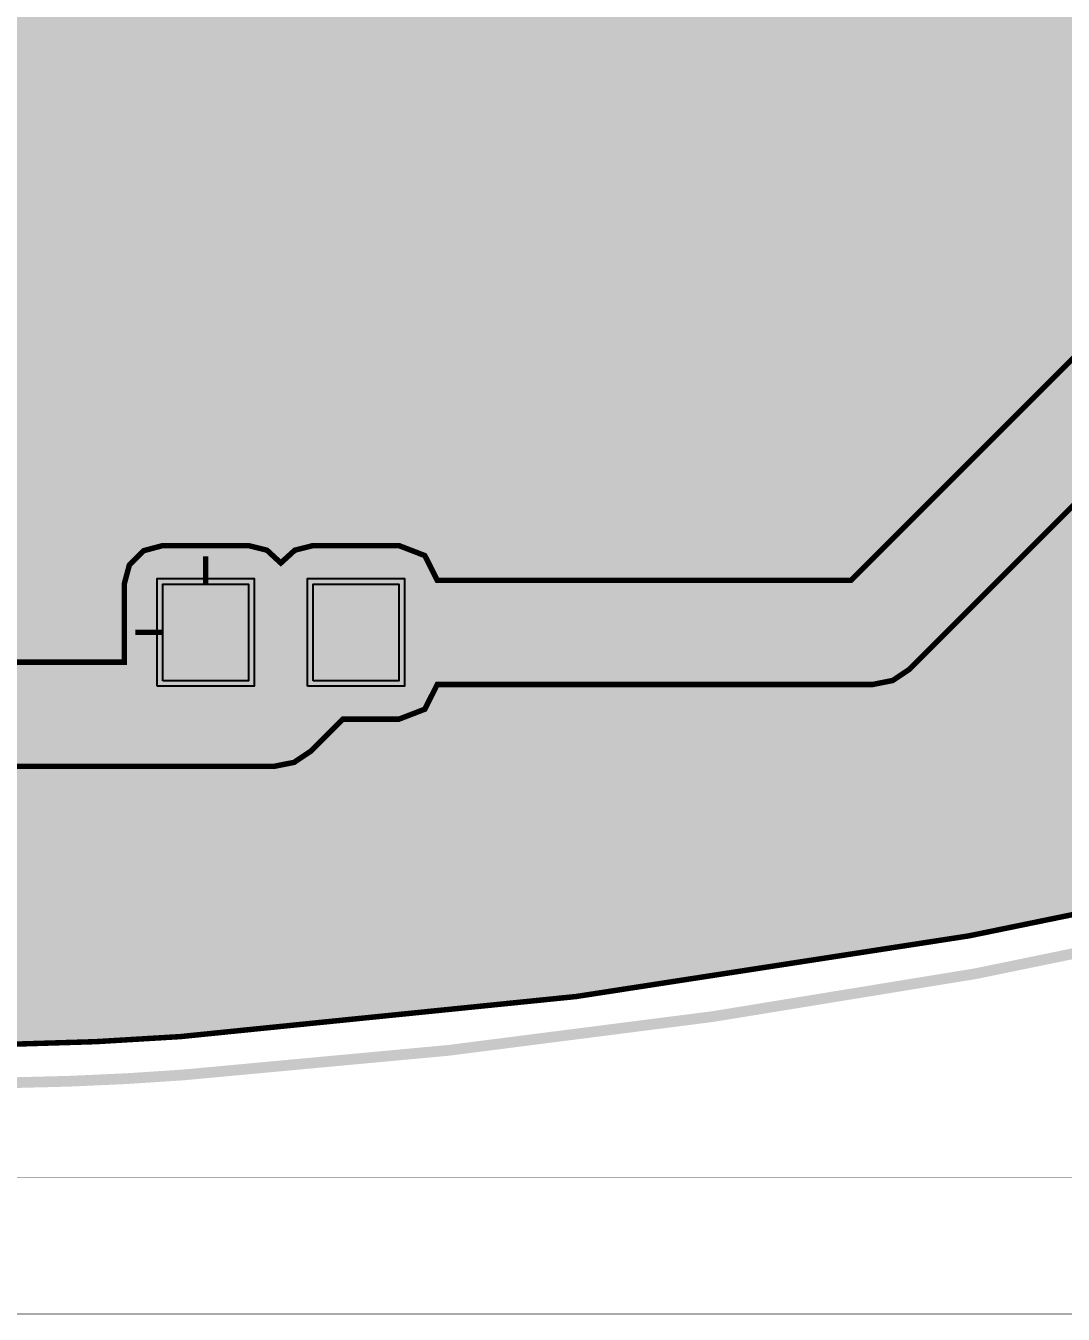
# Model space of a CAD drawing. Header units: millimetres. Extents: x 9 to 89.9, y 1.4 to 74.2.
# Drawn here: x 49.21 to 58.87, y 1.39 to 13.39 of the extents above; entities that cross this region are included whole.
import ezdxf

# ---------------------------------------------------------------- set-up
doc = ezdxf.new("R2010")
doc.units = ezdxf.units.MM
doc.header["$MEASUREMENT"] = 0
for name, color, linetype, true_color in [('Board-Outline-Layer', 7, 'Continuous', 0xff00ff), ('Bottom-Layer', 7, 'Continuous', 0x0000ff), ('Bottom-Silkscreen-Layer', 7, 'Continuous', 0x66cc33), ('Top-Layer', 7, 'Continuous', 0xff0000), ('Top-Paste-Mask-Layer', 7, 'Continuous', 0x808080), ('Top-Silkscreen-Layer', 7, 'Continuous', 0xffcc00), ('Top-Solder-Mask-Layer', 7, 'Continuous', 0x800080)]:
    doc.layers.add(name, color=color, linetype=linetype, true_color=true_color)

msp = doc.modelspace()

# ---------------------------------------------------------------- hatches: boundary and pattern name
at = {"layer": 'Bottom-Layer'}
msp.add_hatch(color=256, dxfattribs=at).paths.add_polyline_path([(22.436, 37.928), (23.202, 38.616), (23.985, 39.285), (24.559, 39.771), (25.126, 40.265), (25.503, 40.613), (25.864, 40.977), (26.131, 41.279), (26.378, 41.597), (26.588, 41.914), (26.77, 42.247), (26.865, 42.446), (26.956, 42.647), (27.015, 42.802), (27.059, 42.961), (27.088, 43.125), (27.103, 43.29), (27.11, 43.52), (27.112, 43.75), (27.109, 43.958), (27.102, 44.167), (27.09, 44.326), (27.067, 44.483), (27.035, 44.628), (26.992, 44.77), (26.935, 44.919), (26.871, 45.065), (26.762, 45.282), (26.642, 45.493), (26.521, 45.675), (26.383, 45.845), (26.235, 45.996), (26.073, 46.132), (25.893, 46.258), (25.704, 46.37), (25.466, 46.488), (25.22, 46.587), (24.949, 46.675), (24.674, 46.747), (24.32, 46.823), (23.963, 46.884), (23.442, 46.961), (22.921, 47.031), (21.868, 47.19), (20.823, 47.398), (19.969, 47.623), (19.134, 47.912), (18.405, 48.234), (17.707, 48.617), (17.04, 49.061), (16.412, 49.561), (15.778, 50.194), (15.236, 50.908), (14.733, 51.771), (14.323, 52.683), (14.049, 53.525), (13.869, 54.393), (13.881, 54.888), (14.061, 55.348), (14.159, 55.477), (14.28, 55.584), (14.397, 55.648), (14.526, 55.681), (14.766, 55.696), (15.006, 55.675), (15.46, 55.591), (15.91, 55.49), (16.102, 55.445), (16.295, 55.403), (16.512, 55.358), (16.731, 55.315), (16.943, 55.277), (17.155, 55.24), (17.328, 55.213), (17.502, 55.19), (18.418, 55.141), (19.332, 55.215), (20.297, 55.411), (21.235, 55.707), (22.144, 56.102), (23.006, 56.589), (23.76, 57.138), (24.436, 57.78), (24.66, 58.031), (24.874, 58.289), (25.091, 58.57), (25.299, 58.858), (25.553, 59.228), (25.799, 59.604), (26.148, 60.153), (26.493, 60.706), (27.016, 61.527), (27.559, 62.336), (28.018, 62.973), (28.505, 63.588), (28.959, 64.109), (29.438, 64.606), (29.936, 65.07), (30.458, 65.507), (31.371, 66.185), (32.326, 66.803), (33.277, 67.33), (34.264, 67.787), (35.282, 68.171), (36.325, 68.48), (37.435, 68.728), (38.559, 68.904), (38.836, 68.93), (39.113, 68.941), (39.57, 68.943), (40.026, 68.938), (40.503, 68.924), (40.98, 68.902), (41.359, 68.876), (41.737, 68.838), (42.384, 68.751), (43.028, 68.64), (43.662, 68.509), (44.291, 68.354), (44.92, 68.175), (45.542, 67.974), (46.175, 67.745), (46.8, 67.495), (47.84, 67.016), (48.845, 66.467), (49.71, 65.9), (50.519, 65.256), (51.216, 64.585), (51.844, 63.849), (52.385, 63.069), (52.843, 62.237), (53.385, 60.898), (53.743, 59.5), (53.96, 57.904), (54.016, 56.294), (53.911, 54.678), (53.648, 53.081), (53.244, 51.666), (52.663, 50.315), (52.377, 49.793), (52.058, 49.289), (51.682, 48.763), (51.279, 48.256), (50.792, 47.697), (50.28, 47.16), (49.645, 46.537), (48.995, 45.932), (48.234, 45.228), (47.487, 44.51), (47.032, 44.03), (46.615, 43.516), (46.346, 43.107), (46.132, 42.666), (46.001, 42.231), (45.957, 41.778), (46.038, 41.196), (46.274, 40.657), (46.648, 40.171), (47.114, 39.772), (47.758, 39.395), (48.449, 39.116), (49.343, 38.863), (50.252, 38.67), (50.782, 38.594), (51.316, 38.554), (52.156, 38.526), (52.996, 38.513), (53.858, 38.514), (54.719, 38.531), (55.359, 38.563), (55.997, 38.624), (57.925, 38.895), (59.84, 39.25), (61.623, 39.671), (63.382, 40.186), (64.968, 40.747), (66.519, 41.398), (67.867, 42.076), (69.154, 42.863), (69.926, 43.409), (70.667, 43.998), (71.371, 44.623), (72.04, 45.287), (72.734, 46.052), (73.389, 46.851), (74.127, 47.827), (74.837, 48.823), (75.142, 49.256), (75.457, 49.682), (75.718, 50.013), (75.991, 50.333), (76.212, 50.571), (76.445, 50.797), (76.592, 50.916), (76.753, 51.013), (76.985, 51.099), (77.23, 51.13), (77.466, 51.103), (77.69, 51.019), (77.978, 50.836), (78.229, 50.605), (78.564, 50.21), (78.869, 49.792), (79.351, 49.02), (79.775, 48.215), (80.248, 47.183), (80.681, 46.134), (81.126, 44.926), (81.529, 43.703), (81.922, 42.37), (82.276, 41.027), (82.779, 38.676), (83.128, 36.298), (83.32, 33.902), (83.345, 31.586), (83.202, 29.274), (82.891, 26.979), (82.43, 24.812), (81.806, 22.687), (81.022, 20.616), (80.113, 18.704), (79.042, 16.879), (77.817, 15.153), (77.503, 14.765), (77.175, 14.39), (76.728, 13.907), (76.272, 13.433), (75.804, 12.962), (75.326, 12.5), (74.94, 12.145), (74.541, 11.804), (73.132, 10.724), (71.648, 9.75), (70.097, 8.888), (68.279, 8.021), (66.42, 7.248), (64.523, 6.572), (62.372, 5.92), (60.194, 5.368), (57.993, 4.917), (54.333, 4.352), (50.648, 3.979), (49.863, 3.932), (49.077, 3.908), (47.835, 3.893), (46.593, 3.888), (45.353, 3.893), (44.113, 3.909), (43.348, 3.933), (42.583, 3.981), (39.261, 4.341), (35.967, 4.899), (33.998, 5.349), (32.057, 5.903), (30.147, 6.56), (28.46, 7.249), (26.816, 8.037), (25.222, 8.921), (23.836, 9.819), (22.525, 10.823), (21.296, 11.927), (20.25, 13.032), (19.298, 14.221), (18.464, 15.467), (17.741, 16.781), (17.134, 18.153), (16.648, 19.572), (16.278, 21.05), (16.033, 22.554), (15.99, 22.985), (15.968, 23.418), (15.956, 24.008), (15.957, 24.598), (15.968, 25.185), (15.992, 25.772), (16.023, 26.192), (16.074, 26.611), (16.245, 27.568), (16.473, 28.514), (16.762, 29.459), (17.105, 30.385), (17.512, 31.317), (17.971, 32.224), (18.499, 33.141), (19.073, 34.032), (19.572, 34.736), (20.096, 35.422), (20.625, 36.063), (21.18, 36.681), (21.797, 37.316)])
at = {"layer": 'Bottom-Silkscreen-Layer'}
for points in [[(48.606, 13.158), (48.606, 13.129), (48.641, 13.129), (48.676, 13.129), (48.676, 13.099), (48.676, 13.069), (48.712, 13.069), (48.747, 13.069), (48.747, 13.039), (48.747, 13.009), (48.782, 13.009), (48.818, 13.009), (48.818, 12.949), (48.818, 12.889), (48.853, 12.889), (48.888, 12.889), (48.888, 12.799), (48.888, 12.709), (48.923, 12.709), (48.959, 12.709), (48.959, 12.649), (48.959, 12.59), (48.994, 12.59), (49.029, 12.59), (49.029, 12.53), (49.029, 12.47), (49.065, 12.47), (49.1, 12.47), (49.1, 12.35), (49.1, 12.23), (49.135, 12.23), (49.171, 12.23), (49.171, 12.081), (49.171, 11.931), (49.206, 11.931), (49.241, 11.931), (49.241, 11.781), (49.241, 11.631), (49.277, 11.631), (49.312, 11.631), (49.312, 11.392), (49.312, 11.152), (49.347, 11.152), (49.383, 11.152), (49.383, 10.703), (49.383, 10.254), (49.347, 10.254), (49.312, 10.254), (49.312, 10.134), (49.312, 10.015), (49.277, 10.015), (49.241, 10.015), (49.241, 9.925), (49.241, 9.835), (49.206, 9.835), (49.171, 9.835), (49.171, 9.745), (49.171, 9.655), (49.135, 9.655), (49.1, 9.655), (49.1, 9.565), (49.1, 9.476), (49.065, 9.476), (49.029, 9.476), (49.029, 9.356), (49.029, 9.236), (48.994, 9.236), (48.959, 9.236), (48.959, 9.176), (48.959, 9.116), (48.923, 9.116), (48.888, 9.116), (48.888, 9.086), (48.888, 9.056), (48.853, 9.056), (48.818, 9.056), (48.818, 9.026), (48.818, 8.997), (48.464, 8.997), (48.111, 8.997), (48.111, 9.026), (48.111, 9.056), (48.005, 9.056), (47.899, 9.056), (47.899, 9.086), (47.899, 9.116), (47.864, 9.116), (47.829, 9.116), (47.829, 9.146), (47.829, 9.176), (47.793, 9.176), (47.758, 9.176), (47.758, 9.206), (47.758, 9.236), (47.723, 9.236), (47.687, 9.236), (47.687, 9.266), (47.687, 9.296), (47.652, 9.296), (47.617, 9.296), (47.617, 9.326), (47.617, 9.356), (47.581, 9.356), (47.546, 9.356), (47.546, 9.416), (47.546, 9.476), (47.511, 9.476), (47.475, 9.476), (47.475, 9.565), (47.475, 9.655), (47.44, 9.655), (47.405, 9.655), (47.405, 10.344), (47.405, 11.033), (47.44, 11.033), (47.475, 11.033), (47.475, 11.212), (47.475, 11.392), (47.511, 11.392), (47.546, 11.392), (47.546, 11.452), (47.546, 11.512), (47.581, 11.512), (47.617, 11.512), (47.617, 11.572), (47.617, 11.631), (47.652, 11.631), (47.687, 11.631), (47.687, 11.721), (47.687, 11.811), (47.723, 11.811), (47.758, 11.811), (47.758, 11.871), (47.758, 11.931), (47.793, 11.931), (47.829, 11.931), (47.829, 11.991), (47.829, 12.051), (47.864, 12.051), (47.899, 12.051), (47.899, 12.11), (47.899, 12.17), (47.935, 12.17), (47.97, 12.17), (47.97, 12.2), (47.97, 12.23), (48.005, 12.23), (48.041, 12.23), (48.041, 12.29), (48.041, 12.35), (48.076, 12.35), (48.111, 12.35), (48.111, 12.41), (48.111, 12.47), (48.146, 12.47), (48.182, 12.47), (48.182, 12.5), (48.182, 12.53), (48.217, 12.53), (48.252, 12.53), (48.252, 12.56), (48.252, 12.59), (48.288, 12.59), (48.323, 12.59), (48.323, 12.679), (48.323, 12.769), (48.288, 12.769), (48.252, 12.769), (48.252, 12.799), (48.252, 12.829), (48.217, 12.829), (48.182, 12.829), (48.182, 12.979), (48.182, 13.129), (48.217, 13.129), (48.252, 13.129), (48.252, 13.158), (48.252, 13.188), (48.429, 13.188), (48.606, 13.188)], [(52.42, 12.619), (52.42, 12.59), (52.455, 12.59), (52.491, 12.59), (52.491, 12.44), (52.491, 12.29), (52.455, 12.29), (52.42, 12.29), (52.42, 12.26), (52.42, 12.23), (52.137, 12.23), (51.855, 12.23), (51.855, 12.2), (51.855, 12.17), (51.784, 12.17), (51.714, 12.17), (51.714, 12.14), (51.714, 12.11), (51.643, 12.11), (51.572, 12.11), (51.572, 12.081), (51.572, 12.051), (51.431, 12.051), (51.29, 12.051), (51.29, 12.021), (51.29, 11.991), (51.255, 11.991), (51.219, 11.991), (51.219, 11.961), (51.219, 11.931), (51.184, 11.931), (51.149, 11.931), (51.149, 11.901), (51.149, 11.871), (51.113, 11.871), (51.078, 11.871), (51.078, 11.811), (51.078, 11.751), (51.043, 11.751), (51.007, 11.751), (51.007, 11.661), (51.007, 11.572), (50.972, 11.572), (50.937, 11.572), (50.937, 11.512), (50.937, 11.452), (50.901, 11.452), (50.866, 11.452), (50.866, 11.332), (50.866, 11.212), (50.831, 11.212), (50.795, 11.212), (50.795, 10.643), (50.795, 10.074), (50.831, 10.074), (50.866, 10.074), (50.866, 9.955), (50.866, 9.835), (50.901, 9.835), (50.937, 9.835), (50.937, 9.775), (50.937, 9.715), (50.972, 9.715), (51.007, 9.715), (51.007, 9.655), (51.007, 9.595), (51.043, 9.595), (51.078, 9.595), (51.078, 9.535), (51.078, 9.476), (51.113, 9.476), (51.149, 9.476), (51.149, 9.446), (51.149, 9.416), (51.184, 9.416), (51.219, 9.416), (51.219, 9.386), (51.219, 9.356), (51.255, 9.356), (51.29, 9.356), (51.29, 9.326), (51.29, 9.296), (51.325, 9.296), (51.36, 9.296), (51.36, 9.266), (51.36, 9.236), (51.396, 9.236), (51.431, 9.236), (51.431, 9.206), (51.431, 9.176), (51.466, 9.176), (51.502, 9.176), (51.502, 9.116), (51.502, 9.056), (51.537, 9.056), (51.572, 9.056), (51.572, 9.026), (51.572, 8.997), (51.643, 8.997), (51.714, 8.997), (51.714, 8.967), (51.714, 8.937), (51.784, 8.937), (51.855, 8.937), (51.855, 8.907), (51.855, 8.877), (51.89, 8.877), (51.926, 8.877), (51.926, 8.847), (51.926, 8.817), (51.961, 8.817), (51.996, 8.817), (51.996, 8.787), (51.996, 8.757), (52.032, 8.757), (52.067, 8.757), (52.067, 8.607), (52.067, 8.458), (52.032, 8.458), (51.996, 8.458), (51.996, 8.428), (51.996, 8.398), (51.82, 8.398), (51.643, 8.398), (51.643, 8.428), (51.643, 8.458), (51.608, 8.458), (51.572, 8.458), (51.572, 8.488), (51.572, 8.517), (51.502, 8.517), (51.431, 8.517), (51.431, 8.547), (51.431, 8.577), (51.36, 8.577), (51.29, 8.577), (51.29, 8.607), (51.29, 8.637), (51.255, 8.637), (51.219, 8.637), (51.219, 8.667), (51.219, 8.697), (51.184, 8.697), (51.149, 8.697), (51.149, 8.727), (51.149, 8.757), (51.113, 8.757), (51.078, 8.757), (51.078, 8.787), (51.078, 8.817), (51.043, 8.817), (51.007, 8.817), (51.007, 8.877), (51.007, 8.937), (50.972, 8.937), (50.937, 8.937), (50.937, 8.967), (50.937, 8.997), (50.901, 8.997), (50.866, 8.997), (50.866, 9.026), (50.866, 9.056), (50.831, 9.056), (50.795, 9.056), (50.795, 9.086), (50.795, 9.116), (50.76, 9.116), (50.725, 9.116), (50.725, 9.146), (50.725, 9.176), (50.689, 9.176), (50.654, 9.176), (50.654, 9.206), (50.654, 9.236), (50.619, 9.236), (50.583, 9.236), (50.583, 9.296), (50.583, 9.356), (50.548, 9.356), (50.513, 9.356), (50.513, 9.416), (50.513, 9.476), (50.478, 9.476), (50.442, 9.476), (50.442, 9.535), (50.442, 9.595), (50.407, 9.595), (50.372, 9.595), (50.372, 9.715), (50.372, 9.835), (50.336, 9.835), (50.301, 9.835), (50.301, 10.643), (50.301, 11.452), (50.336, 11.452), (50.372, 11.452), (50.372, 11.572), (50.372, 11.691), (50.407, 11.691), (50.442, 11.691), (50.442, 11.751), (50.442, 11.811), (50.478, 11.811), (50.513, 11.811), (50.513, 11.901), (50.513, 11.991), (50.548, 11.991), (50.583, 11.991), (50.583, 12.051), (50.583, 12.11), (50.619, 12.11), (50.654, 12.11), (50.654, 12.17), (50.654, 12.23), (50.689, 12.23), (50.725, 12.23), (50.725, 12.26), (50.725, 12.29), (50.76, 12.29), (50.795, 12.29), (50.795, 12.32), (50.795, 12.35), (50.866, 12.35), (50.937, 12.35), (50.937, 12.38), (50.937, 12.41), (50.972, 12.41), (51.007, 12.41), (51.007, 12.44), (51.007, 12.47), (51.149, 12.47), (51.29, 12.47), (51.29, 12.5), (51.29, 12.53), (51.36, 12.53), (51.431, 12.53), (51.431, 12.56), (51.431, 12.59), (51.502, 12.59), (51.572, 12.59), (51.572, 12.619), (51.572, 12.649), (51.996, 12.649), (52.42, 12.649)], [(53.056, 12.021), (53.056, 11.991), (53.091, 11.991), (53.126, 11.991), (53.126, 11.811), (53.126, 11.631), (53.091, 11.631), (53.056, 11.631), (53.056, 11.482), (53.056, 11.332), (53.02, 11.332), (52.985, 11.332), (52.985, 10.883), (52.985, 10.434), (52.95, 10.434), (52.914, 10.434), (52.914, 10.224), (52.914, 10.015), (52.879, 10.015), (52.844, 10.015), (52.844, 9.895), (52.844, 9.775), (52.809, 9.775), (52.773, 9.775), (52.773, 9.535), (52.773, 9.296), (52.738, 9.296), (52.703, 9.296), (52.703, 9.116), (52.703, 8.937), (52.667, 8.937), (52.632, 8.937), (52.632, 8.907), (52.632, 8.877), (52.42, 8.877), (52.208, 8.877), (52.208, 8.907), (52.208, 8.937), (52.173, 8.937), (52.137, 8.937), (52.137, 9.086), (52.137, 9.236), (52.173, 9.236), (52.208, 9.236), (52.208, 9.386), (52.208, 9.535), (52.243, 9.535), (52.279, 9.535), (52.279, 9.775), (52.279, 10.015), (52.314, 10.015), (52.349, 10.015), (52.349, 10.134), (52.349, 10.254), (52.385, 10.254), (52.42, 10.254), (52.42, 10.464), (52.42, 10.673), (52.455, 10.673), (52.491, 10.673), (52.491, 11.122), (52.491, 11.572), (52.526, 11.572), (52.561, 11.572), (52.561, 11.751), (52.561, 11.931), (52.597, 11.931), (52.632, 11.931), (52.632, 11.961), (52.632, 11.991), (52.667, 11.991), (52.703, 11.991), (52.703, 12.021), (52.703, 12.051), (52.879, 12.051), (53.056, 12.051)]]:
    msp.add_hatch(color=256, dxfattribs=at).paths.add_polyline_path(points)
at = {"layer": 'Top-Layer'}
for points in [[(22.436, 37.928), (23.202, 38.616), (23.985, 39.285), (24.559, 39.771), (25.126, 40.265), (25.503, 40.613), (25.864, 40.977), (26.131, 41.279), (26.378, 41.597), (26.588, 41.914), (26.77, 42.247), (26.865, 42.446), (26.956, 42.647), (27.015, 42.802), (27.059, 42.961), (27.088, 43.125), (27.103, 43.29), (27.11, 43.52), (27.112, 43.75), (27.109, 43.958), (27.102, 44.167), (27.09, 44.326), (27.067, 44.483), (27.035, 44.628), (26.992, 44.77), (26.935, 44.919), (26.871, 45.065), (26.762, 45.282), (26.642, 45.493), (26.521, 45.675), (26.383, 45.845), (26.235, 45.996), (26.073, 46.132), (25.893, 46.258), (25.704, 46.37), (25.466, 46.488), (25.22, 46.587), (24.949, 46.675), (24.674, 46.747), (24.32, 46.823), (23.963, 46.884), (23.442, 46.961), (22.921, 47.031), (21.868, 47.19), (20.823, 47.398), (19.969, 47.623), (19.134, 47.912), (18.405, 48.234), (17.707, 48.617), (17.04, 49.061), (16.412, 49.561), (15.778, 50.194), (15.236, 50.908), (14.733, 51.771), (14.323, 52.683), (14.049, 53.525), (13.869, 54.393), (13.881, 54.888), (14.061, 55.348), (14.159, 55.477), (14.28, 55.584), (14.397, 55.648), (14.526, 55.681), (14.766, 55.696), (15.006, 55.675), (15.46, 55.591), (15.91, 55.49), (16.102, 55.445), (16.295, 55.403), (16.512, 55.358), (16.731, 55.315), (16.943, 55.277), (17.155, 55.24), (17.328, 55.213), (17.502, 55.19), (18.418, 55.141), (19.332, 55.215), (20.297, 55.411), (21.235, 55.707), (22.144, 56.102), (23.006, 56.589), (23.76, 57.138), (24.436, 57.78), (24.66, 58.031), (24.874, 58.289), (25.091, 58.57), (25.299, 58.858), (25.553, 59.228), (25.799, 59.604), (26.148, 60.153), (26.493, 60.706), (27.016, 61.527), (27.559, 62.336), (28.018, 62.973), (28.505, 63.588), (28.959, 64.109), (29.438, 64.606), (29.936, 65.07), (30.458, 65.507), (31.371, 66.185), (32.326, 66.803), (33.277, 67.33), (34.264, 67.787), (35.282, 68.171), (36.325, 68.48), (37.435, 68.728), (38.559, 68.904), (38.836, 68.93), (39.113, 68.941), (39.57, 68.943), (40.026, 68.938), (40.503, 68.924), (40.98, 68.902), (41.359, 68.876), (41.737, 68.838), (42.384, 68.751), (43.028, 68.64), (43.662, 68.509), (44.291, 68.354), (44.92, 68.175), (45.542, 67.974), (46.175, 67.745), (46.8, 67.495), (47.84, 67.016), (48.845, 66.467), (49.71, 65.9), (50.519, 65.256), (51.216, 64.585), (51.844, 63.849), (52.385, 63.069), (52.843, 62.237), (53.385, 60.898), (53.743, 59.5), (53.96, 57.904), (54.016, 56.294), (53.911, 54.678), (53.648, 53.081), (53.244, 51.666), (52.663, 50.315), (52.377, 49.793), (52.058, 49.289), (51.682, 48.763), (51.279, 48.256), (50.792, 47.697), (50.28, 47.16), (49.645, 46.537), (48.995, 45.932), (48.234, 45.228), (47.487, 44.51), (47.032, 44.03), (46.615, 43.516), (46.346, 43.107), (46.132, 42.666), (46.001, 42.231), (45.957, 41.778), (46.038, 41.196), (46.274, 40.657), (46.648, 40.171), (47.114, 39.772), (47.758, 39.395), (48.449, 39.116), (49.343, 38.863), (50.252, 38.67), (50.782, 38.594), (51.316, 38.554), (52.156, 38.526), (52.996, 38.513), (53.858, 38.514), (54.719, 38.531), (55.359, 38.563), (55.997, 38.624), (57.925, 38.895), (59.84, 39.25), (61.623, 39.671), (63.382, 40.186), (64.968, 40.747), (66.519, 41.398), (67.867, 42.076), (69.154, 42.863), (69.926, 43.409), (70.667, 43.998), (71.371, 44.623), (72.04, 45.287), (72.734, 46.052), (73.389, 46.851), (74.127, 47.827), (74.837, 48.823), (75.142, 49.256), (75.457, 49.682), (75.718, 50.013), (75.991, 50.333), (76.212, 50.571), (76.445, 50.797), (76.592, 50.916), (76.753, 51.013), (76.985, 51.099), (77.23, 51.13), (77.466, 51.103), (77.69, 51.019), (77.978, 50.836), (78.229, 50.605), (78.564, 50.21), (78.869, 49.792), (79.351, 49.02), (79.775, 48.215), (80.248, 47.183), (80.681, 46.134), (81.126, 44.926), (81.529, 43.703), (81.922, 42.37), (82.276, 41.027), (82.779, 38.676), (83.128, 36.298), (83.32, 33.902), (83.345, 31.586), (83.202, 29.274), (82.891, 26.979), (82.43, 24.812), (81.806, 22.687), (81.022, 20.616), (80.113, 18.704), (79.042, 16.879), (77.817, 15.153), (77.503, 14.765), (77.175, 14.39), (76.728, 13.907), (76.272, 13.433), (75.804, 12.962), (75.326, 12.5), (74.94, 12.145), (74.541, 11.804), (73.132, 10.724), (71.648, 9.75), (70.097, 8.888), (68.279, 8.021), (66.42, 7.248), (64.523, 6.572), (62.372, 5.92), (60.194, 5.368), (57.993, 4.917), (54.333, 4.352), (50.648, 3.979), (49.863, 3.932), (49.077, 3.908), (47.835, 3.893), (46.593, 3.888), (45.353, 3.893), (44.113, 3.909), (43.348, 3.933), (42.583, 3.981), (39.261, 4.341), (35.967, 4.899), (33.998, 5.349), (32.057, 5.903), (30.147, 6.56), (28.46, 7.249), (26.816, 8.037), (25.222, 8.921), (23.836, 9.819), (22.525, 10.823), (21.296, 11.927), (20.25, 13.032), (19.298, 14.221), (18.464, 15.467), (17.741, 16.781), (17.134, 18.153), (16.648, 19.572), (16.278, 21.05), (16.033, 22.554), (15.99, 22.985), (15.968, 23.418), (15.956, 24.008), (15.957, 24.598), (15.968, 25.185), (15.992, 25.772), (16.023, 26.192), (16.074, 26.611), (16.245, 27.568), (16.473, 28.514), (16.762, 29.459), (17.105, 30.385), (17.512, 31.317), (17.971, 32.224), (18.499, 33.141), (19.073, 34.032), (19.572, 34.736), (20.096, 35.422), (20.625, 36.063), (21.18, 36.681), (21.797, 37.316)], [(29.52, 33.986), (23.035, 33.986), (22.821, 34.238), (22.535, 34.402), (22.209, 34.459), (20.309, 34.459), (19.893, 34.364), (19.56, 34.099), (19.375, 33.714), (19.375, 33.288), (19.56, 32.904), (19.893, 32.638), (20.309, 32.543), (21.097, 32.543), (21.097, 21.559), (20.309, 21.559), (19.893, 21.464), (19.56, 21.198), (19.375, 20.814), (19.375, 20.388), (19.56, 20.004), (19.893, 19.738), (20.309, 19.643), (22.209, 19.643), (22.556, 19.708), (22.855, 19.893), (23.067, 20.175), (23.163, 20.514), (23.13, 20.865), (30.017, 20.865), (36.337, 14.545), (36.337, 10.612), (35.448, 9.722), (35.157, 10.004), (34.776, 10.14), (34.373, 10.107), (34.019, 9.91), (33.778, 9.585), (33.693, 9.19), (33.693, 7.29), (33.788, 6.874), (34.054, 6.541), (34.438, 6.356), (34.864, 6.356), (35.249, 6.541), (35.514, 6.874), (35.609, 7.29), (35.609, 8.512), (37.165, 10.068), (37.27, 10.225), (37.307, 10.411), (37.307, 14.261), (43.585, 14.261), (43.771, 14.298), (43.928, 14.403), (44.222, 14.697), (44.24, 14.677), (44.258, 14.657), (47.066, 11.849), (47.066, 10.016), (46.814, 9.802), (46.65, 9.515), (46.593, 9.19), (46.593, 7.29), (46.679, 6.895), (46.92, 6.57), (47.273, 6.373), (47.676, 6.34), (48.057, 6.476), (48.348, 6.757), (48.468, 6.637), (48.626, 6.532), (48.811, 6.495), (51.522, 6.495), (51.708, 6.532), (51.865, 6.637), (52.162, 6.934), (52.684, 6.934), (52.925, 7.027), (53.041, 7.257), (57.096, 7.257), (57.282, 7.294), (57.439, 7.399), (60.704, 10.664), (61.081, 10.551), (61.471, 10.6), (61.809, 10.801), (62.038, 11.121), (62.118, 11.506), (62.118, 12.106), (62.062, 12.432), (61.897, 12.718), (61.645, 12.932), (61.645, 14.369), (68.295, 14.369), (68.295, 12.836), (68.332, 12.65), (68.437, 12.493), (68.852, 12.078), (68.852, 11.506), (68.947, 11.09), (69.213, 10.757), (69.597, 10.572), (70.024, 10.572), (70.408, 10.757), (70.674, 11.09), (70.768, 11.506), (70.768, 12.106), (70.688, 12.491), (70.459, 12.811), (70.121, 13.012), (69.731, 13.061), (69.354, 12.949), (69.266, 13.037), (69.266, 14.653), (69.373, 14.76), (69.731, 14.652), (70.102, 14.696), (70.424, 14.886), (70.642, 15.19), (70.718, 15.556), (70.718, 16.456), (70.635, 16.837), (70.399, 17.148), (70.055, 17.331), (69.666, 17.353), (69.303, 17.21), (69.178, 17.39), (68.972, 17.464), (64.786, 21.65), (67.311, 24.175), (68.283, 24.175), (68.463, 24.223), (68.594, 24.354), (68.642, 24.533), (68.642, 24.648), (75.927, 24.648), (75.927, 24.533), (75.975, 24.354), (76.106, 24.223), (76.285, 24.175), (78.285, 24.175), (78.464, 24.223), (78.595, 24.354), (78.643, 24.533), (78.643, 25.733), (78.595, 25.912), (78.464, 26.043), (78.285, 26.091), (76.285, 26.091), (76.106, 26.043), (75.975, 25.912), (75.927, 25.733), (75.927, 25.618), (68.642, 25.618), (68.642, 25.733), (68.55, 25.972), (68.323, 26.089), (68.323, 28.783), (68.286, 28.968), (68.18, 29.126), (67.762, 29.545), (68.688, 30.472), (68.794, 30.629), (68.831, 30.815), (68.831, 35.641), (68.794, 35.826), (68.688, 35.984), (68.069, 36.604), (68.069, 38.855), (68.283, 38.855), (68.463, 38.903), (68.594, 39.034), (68.642, 39.213), (68.642, 39.328), (76.445, 39.328), (76.631, 39.365), (76.788, 39.47), (77.013, 39.695), (78.285, 39.695), (78.464, 39.743), (78.595, 39.874), (78.643, 40.053), (78.643, 41.253), (78.595, 41.432), (78.464, 41.563), (78.285, 41.611), (76.285, 41.611), (76.106, 41.563), (75.975, 41.432), (75.927, 41.253), (75.927, 40.298), (68.642, 40.298), (68.642, 40.413), (68.594, 40.592), (68.463, 40.723), (68.283, 40.771), (66.883, 40.771), (66.704, 40.723), (66.573, 40.592), (66.525, 40.413), (66.525, 39.213), (66.573, 39.034), (66.704, 38.903), (66.883, 38.855), (67.098, 38.855), (67.098, 37.142), (53.359, 37.142), (53.174, 37.105), (53.016, 37), (52.77, 36.754), (52.512, 37.012), (52.512, 37.534), (52.464, 37.713), (52.333, 37.844), (52.154, 37.892), (51.354, 37.892), (51.184, 37.849), (51.054, 37.73), (50.925, 37.849), (50.754, 37.892), (49.954, 37.892), (49.775, 37.844), (49.644, 37.713), (49.596, 37.534), (49.596, 36.839), (41.509, 44.926), (41.352, 45.031), (41.167, 45.067), (41.113, 45.067), (39.985, 46.196), (39.828, 46.301), (39.643, 46.337), (36.448, 46.337), (40.449, 50.339), (40.554, 50.495), (40.59, 50.68), (40.59, 53.1), (40.943, 53.08), (41.255, 53.243), (41.503, 53.243), (41.635, 53.095), (41.826, 53.04), (42.626, 53.04), (42.797, 53.083), (42.926, 53.203), (43.055, 53.083), (43.226, 53.04), (44.026, 53.04), (44.205, 53.088), (44.336, 53.219), (44.384, 53.398), (44.384, 54.298), (44.336, 54.477), (44.205, 54.608), (44.026, 54.656), (43.226, 54.656), (43.055, 54.613), (42.926, 54.494), (42.797, 54.613), (42.626, 54.656), (41.826, 54.656), (41.647, 54.608), (41.516, 54.477), (41.468, 54.298), (41.468, 54.213), (41.255, 54.213), (40.943, 54.377), (40.59, 54.356), (40.59, 54.851), (41.698, 54.851), (41.878, 54.899), (42.009, 55.03), (42.057, 55.209), (42.057, 58.089), (42.009, 58.268), (41.878, 58.399), (41.698, 58.447), (40.579, 58.447), (40.399, 58.399), (40.268, 58.268), (40.22, 58.089), (40.22, 56.414), (40.057, 56.251), (40.057, 58.089), (40.009, 58.268), (39.878, 58.399), (39.698, 58.447), (38.579, 58.447), (38.399, 58.399), (38.268, 58.268), (38.22, 58.089), (38.22, 55.754), (37.557, 56.417), (37.557, 58.089), (37.509, 58.268), (37.378, 58.399), (37.199, 58.447), (37.124, 58.447), (37.124, 58.634), (37.087, 58.819), (36.982, 58.977), (32.991, 62.967), (32.991, 63.455), (33.201, 63.664), (33.58, 63.537), (33.979, 63.576), (34.327, 63.774), (34.563, 64.098), (34.647, 64.489), (34.647, 64.954), (45.63, 64.954), (45.63, 64.489), (45.725, 64.073), (45.991, 63.74), (46.375, 63.555), (46.802, 63.555), (47.186, 63.74), (47.452, 64.073), (47.547, 64.489), (47.547, 66.389), (47.452, 66.805), (47.186, 67.138), (46.802, 67.323), (46.375, 67.323), (45.991, 67.138), (45.725, 66.805), (45.63, 66.389), (45.63, 65.924), (34.647, 65.924), (34.647, 66.389), (34.552, 66.805), (34.286, 67.138), (33.902, 67.323), (33.475, 67.323), (33.091, 67.138), (32.825, 66.805), (32.73, 66.389), (32.73, 64.566), (30.774, 62.61), (30.774, 62.916), (30.726, 63.095), (30.595, 63.226), (30.416, 63.274), (29.516, 63.274), (29.337, 63.226), (29.205, 63.095), (29.158, 62.916), (29.158, 62.116), (29.201, 61.945), (29.32, 61.816), (29.201, 61.686), (29.158, 61.516), (29.158, 60.716), (29.205, 60.536), (29.337, 60.405), (29.516, 60.357), (30.416, 60.357), (30.595, 60.405), (30.726, 60.536), (30.774, 60.716), (30.774, 61.238), (32.077, 62.54), (32.115, 62.479), (32.163, 62.423), (36.139, 58.447), (36.079, 58.447), (35.9, 58.399), (35.768, 58.268), (35.72, 58.089), (35.72, 55.209), (35.768, 55.03), (35.9, 54.899), (36.079, 54.851), (37.199, 54.851), (37.398, 54.911), (37.53, 55.072), (37.778, 54.824), (37.778, 51.64), (37.616, 51.334), (37.631, 50.988), (33.094, 46.451), (32.989, 46.294), (32.952, 46.108), (32.952, 45.036), (32.355, 44.44), (32.251, 44.283), (32.214, 44.098), (32.214, 43.753), (31.888, 43.753), (31.779, 43.955), (31.57, 44.05), (31.57, 44.082), (31.533, 44.267), (31.428, 44.425), (30.639, 45.214), (30.945, 45.214), (31.124, 45.262), (31.255, 45.393), (31.303, 45.572), (31.303, 46.472), (31.227, 46.693), (31.03, 46.82), (31.03, 47.378), (31.233, 47.503), (31.313, 47.728), (31.313, 48.628), (31.265, 48.807), (31.134, 48.938), (30.955, 48.986), (30.155, 48.986), (29.984, 48.943), (29.855, 48.824), (29.725, 48.943), (29.555, 48.986), (28.755, 48.986), (28.576, 48.938), (28.445, 48.807), (28.397, 48.628), (28.397, 47.728), (28.47, 47.511), (28.66, 47.383), (28.66, 46.82), (28.463, 46.693), (28.387, 46.472), (28.387, 45.572), (28.435, 45.393), (28.566, 45.262), (28.745, 45.214), (29.267, 45.214), (30.47, 44.011), (30.329, 43.879), (30.277, 43.693), (30.277, 42.893), (30.32, 42.723), (30.44, 42.593), (30.32, 42.464), (30.277, 42.293), (30.277, 41.493), (30.325, 41.314), (30.456, 41.183), (30.635, 41.135), (31.16, 41.135), (31.399, 40.896), (31.556, 40.792), (31.74, 40.755), (32.954, 40.755), (32.954, 39.327), (32.961, 39.242), (32.984, 39.16), (32.984, 38.572), (33.027, 38.401), (33.146, 38.272), (33.027, 38.143), (32.984, 37.972), (32.984, 37.45)], [(37.63, 41.438), (37.63, 41.463), (37.74, 41.421), (37.856, 41.407), (38.423, 41.407), (38.423, 41.318), (38.471, 41.139), (38.602, 41.008), (38.781, 40.96), (39.581, 40.96), (39.752, 41.003), (39.881, 41.123), (40.011, 41.003), (40.181, 40.96), (40.981, 40.96), (41.161, 41.008), (41.292, 41.139), (41.34, 41.318), (41.34, 42.218), (41.292, 42.397), (41.161, 42.528), (40.981, 42.576), (40.181, 42.576), (40.011, 42.533), (39.881, 42.414), (39.752, 42.533), (39.581, 42.576), (39.545, 42.576), (39.545, 42.925), (39.588, 42.925), (39.758, 42.968), (39.888, 43.087), (40.017, 42.968), (40.188, 42.925), (40.988, 42.925), (41.167, 42.973), (41.298, 43.104), (41.346, 43.283), (41.346, 43.722), (49.208, 35.861), (49.364, 35.756), (49.549, 35.719), (49.596, 35.719), (49.596, 34.856), (49.644, 34.677), (49.775, 34.546), (49.954, 34.498), (50.59, 34.498), (50.59, 33.662), (50.627, 33.477), (50.732, 33.321), (52.764, 31.289), (52.889, 31.198), (53.037, 31.152), (53.199, 31.057), (53.385, 31.024), (54.844, 31.024), (54.872, 31.024), (54.899, 31.026), (54.899, 30.223), (50.509, 30.223), (50.33, 30.175), (50.199, 30.044), (50.151, 29.865), (50.151, 24.065), (50.199, 23.886), (50.33, 23.755), (50.509, 23.707), (56.709, 23.707), (56.888, 23.755), (57.019, 23.886), (57.067, 24.065), (57.067, 29.865), (57.019, 30.044), (56.888, 30.175), (56.709, 30.223), (55.869, 30.223), (55.869, 32.957), (55.833, 33.142), (55.727, 33.3), (55.324, 33.703), (55.301, 33.744), (55.276, 33.782), (55.368, 33.987), (55.368, 34.212), (55.276, 34.417), (55.368, 34.622), (55.368, 34.847), (55.276, 35.052), (55.372, 35.276), (55.358, 35.519), (58.18, 35.519), (58.167, 35.276), (58.263, 35.052), (58.17, 34.847), (58.17, 34.622), (58.263, 34.417), (58.17, 34.212), (58.17, 33.987), (58.263, 33.782), (58.17, 33.577), (58.17, 33.352), (58.263, 33.147), (58.17, 32.942), (58.17, 32.717), (58.263, 32.512), (58.17, 32.307), (58.17, 32.082), (58.263, 31.877), (58.16, 31.604), (58.216, 31.318), (58.414, 31.103), (58.694, 31.024), (60.154, 31.024), (60.27, 31.036), (60.381, 31.074), (60.747, 31.074), (61.398, 30.423), (58.957, 30.423), (58.778, 30.375), (58.647, 30.244), (58.599, 30.065), (58.599, 28.465), (58.647, 28.286), (58.778, 28.155), (58.957, 28.107), (61.769, 28.107), (61.769, 26.036), (61.556, 25.823), (58.956, 25.823), (58.777, 25.775), (58.646, 25.644), (58.598, 25.465), (58.598, 23.865), (58.646, 23.686), (58.777, 23.555), (58.956, 23.507), (61.556, 23.507), (66.247, 18.816), (66.118, 18.878), (65.976, 18.899), (64.452, 18.899), (64.266, 18.862), (64.109, 18.757), (63.601, 18.249), (63.496, 18.092), (63.459, 17.906), (63.459, 17.883), (57.287, 17.883), (56.352, 18.818), (56.352, 19.325), (56.304, 19.504), (56.173, 19.635), (55.994, 19.683), (55.13, 19.683), (54.951, 19.635), (54.82, 19.504), (54.772, 19.325), (54.772, 19.281), (50.533, 19.281), (50.412, 19.499), (50.179, 19.586), (49.372, 19.586), (49.147, 19.507), (49.022, 19.303), (48.897, 19.507), (48.672, 19.586), (47.865, 19.586), (47.686, 19.538), (47.555, 19.407), (47.507, 19.228), (47.507, 18.364), (47.555, 18.185), (47.686, 18.054), (47.865, 18.006), (48.672, 18.006), (48.897, 18.085), (49.022, 18.289), (49.147, 18.085), (49.372, 18.006), (50.179, 18.006), (50.412, 18.093), (50.533, 18.311), (54.838, 18.311), (54.933, 18.22), (55.055, 18.169), (54.851, 18.044), (54.772, 17.819), (54.772, 17.012), (54.82, 16.833), (54.951, 16.702), (55.13, 16.654), (55.994, 16.654), (56.173, 16.702), (56.304, 16.833), (56.352, 17.012), (56.352, 17.446), (56.743, 17.055), (56.9, 16.95), (57.086, 16.913), (60.375, 16.913), (60.284, 16.693), (60.252, 16.456), (60.252, 15.556), (60.303, 15.257), (60.449, 14.991), (60.675, 14.789), (60.675, 12.932), (60.423, 12.718), (60.259, 12.432), (60.202, 12.106), (60.202, 11.534), (56.895, 8.227), (53.041, 8.227), (52.925, 8.457), (52.684, 8.55), (51.884, 8.55), (51.714, 8.507), (51.584, 8.388), (51.455, 8.507), (51.284, 8.55), (50.484, 8.55), (50.305, 8.502), (50.174, 8.371), (50.126, 8.192), (50.126, 7.465), (49.012, 7.465), (48.51, 7.968), (48.51, 9.19), (48.453, 9.515), (48.288, 9.802), (48.037, 10.016), (48.037, 12.05), (48, 12.236), (47.894, 12.393), (45.086, 15.201), (45.086, 15.232), (45.161, 15.232), (45.34, 15.28), (45.471, 15.411), (45.519, 15.59), (45.519, 18.47), (45.471, 18.649), (45.34, 18.78), (45.161, 18.828), (44.041, 18.828), (43.842, 18.768), (43.71, 18.607), (41.594, 20.723), (41.437, 20.828), (41.251, 20.865), (39.677, 20.865), (39.561, 21.095), (39.321, 21.188), (38.521, 21.188), (38.35, 21.145), (38.221, 21.026), (38.091, 21.145), (37.921, 21.188), (37.2, 21.188), (37.2, 22.32), (38.251, 23.37), (38.355, 23.527), (38.392, 23.712), (38.392, 40.476), (38.355, 40.661), (38.251, 40.818)], [(50.484, 7.292), (50.484, 8.192), (51.284, 8.192), (51.284, 7.292)], [(51.884, 7.292), (51.884, 8.192), (52.684, 8.192), (52.684, 7.292)]]:
    msp.add_hatch(color=256, dxfattribs=at).paths.add_polyline_path(points)
at = {"layer": 'Top-Paste-Mask-Layer'}
for points in [[(50.484, 7.292), (50.484, 8.192), (51.284, 8.192), (51.284, 7.292)], [(51.884, 7.292), (51.884, 8.192), (52.684, 8.192), (52.684, 7.292)]]:
    msp.add_hatch(color=256, dxfattribs=at).paths.add_polyline_path(points)
at = {"layer": 'Top-Solder-Mask-Layer'}
for points in [[(50.433, 7.241), (50.433, 8.243), (51.335, 8.243), (51.335, 7.241)], [(51.834, 7.241), (51.834, 8.243), (52.735, 8.243), (52.735, 7.241)]]:
    msp.add_hatch(color=256, dxfattribs=at).paths.add_polyline_path(points)

# ---------------------------------------------------------------- linework, layer by layer
at = {"layer": 'Board-Outline-Layer', "const_width": 0.1}
msp.add_lwpolyline([(49.083, 3.55, 0.015), (50.675, 3.622, 0.026), (58.056, 4.565, 0.034), (64.635, 6.231, 0.038), (70.259, 8.569), (70.259, 8.569, 0.055), (74.77, 11.528, 0.017), (75.573, 12.241, 0.009), (76.528, 13.183, 0.009), (77.44, 14.149, 0.019), (78.1, 14.933, 0.065), (81.352, 20.476, 0.057), (83.243, 26.918, 0.055), (83.677, 33.919, 0.049), (82.624, 41.113, 0.014), (81.871, 43.809, 0.018), (81.014, 46.264, 0.02)], format="xyb", dxfattribs=at)
at = {"layer": 'Bottom-Layer', "const_width": 0.00508}
msp.add_lwpolyline([(12.7, 2.667), (12.7, 74.168), (89.916, 74.168), (89.916, 2.667)], close=True, dxfattribs=at)
at = {"layer": 'Bottom-Layer', "const_width": 0.0508}
msp.add_lwpolyline([(71.648, 9.75), (70.097, 8.888), (68.279, 8.021), (66.42, 7.248), (64.523, 6.572), (62.372, 5.92), (60.194, 5.368), (57.993, 4.917), (54.333, 4.352), (50.648, 3.979), (49.863, 3.932), (49.077, 3.908)], dxfattribs=at)
at = {"layer": 'Bottom-Silkscreen-Layer', "const_width": 0.254}
for points in [[(52.42, 12.619), (52.42, 12.59), (52.455, 12.59), (52.491, 12.59), (52.491, 12.44), (52.491, 12.29), (52.455, 12.29), (52.42, 12.29), (52.42, 12.26), (52.42, 12.23), (52.137, 12.23), (51.855, 12.23), (51.855, 12.2), (51.855, 12.17), (51.784, 12.17), (51.714, 12.17), (51.714, 12.14), (51.714, 12.11), (51.643, 12.11), (51.572, 12.11), (51.572, 12.081), (51.572, 12.051), (51.431, 12.051), (51.29, 12.051), (51.29, 12.021), (51.29, 11.991), (51.255, 11.991), (51.219, 11.991), (51.219, 11.961), (51.219, 11.931), (51.184, 11.931), (51.149, 11.931), (51.149, 11.901), (51.149, 11.871), (51.113, 11.871), (51.078, 11.871), (51.078, 11.811), (51.078, 11.751), (51.043, 11.751), (51.007, 11.751), (51.007, 11.661), (51.007, 11.572), (50.972, 11.572), (50.937, 11.572), (50.937, 11.512), (50.937, 11.452), (50.901, 11.452), (50.866, 11.452), (50.866, 11.332), (50.866, 11.212), (50.831, 11.212), (50.795, 11.212), (50.795, 10.643), (50.795, 10.074), (50.831, 10.074), (50.866, 10.074), (50.866, 9.955), (50.866, 9.835), (50.901, 9.835), (50.937, 9.835), (50.937, 9.775), (50.937, 9.715), (50.972, 9.715), (51.007, 9.715), (51.007, 9.655), (51.007, 9.595), (51.043, 9.595), (51.078, 9.595), (51.078, 9.535), (51.078, 9.476), (51.113, 9.476), (51.149, 9.476), (51.149, 9.446), (51.149, 9.416), (51.184, 9.416), (51.219, 9.416), (51.219, 9.386), (51.219, 9.356), (51.255, 9.356), (51.29, 9.356), (51.29, 9.326), (51.29, 9.296), (51.325, 9.296), (51.36, 9.296), (51.36, 9.266), (51.36, 9.236), (51.396, 9.236), (51.431, 9.236), (51.431, 9.206), (51.431, 9.176), (51.466, 9.176), (51.502, 9.176), (51.502, 9.116), (51.502, 9.056), (51.537, 9.056), (51.572, 9.056), (51.572, 9.026), (51.572, 8.997), (51.643, 8.997), (51.714, 8.997), (51.714, 8.967), (51.714, 8.937), (51.784, 8.937), (51.855, 8.937), (51.855, 8.907), (51.855, 8.877), (51.89, 8.877), (51.926, 8.877), (51.926, 8.847), (51.926, 8.817), (51.961, 8.817), (51.996, 8.817), (51.996, 8.787), (51.996, 8.757), (52.032, 8.757), (52.067, 8.757), (52.067, 8.607), (52.067, 8.458), (52.032, 8.458), (51.996, 8.458), (51.996, 8.428), (51.996, 8.398), (51.82, 8.398), (51.643, 8.398), (51.643, 8.428), (51.643, 8.458), (51.608, 8.458), (51.572, 8.458), (51.572, 8.488), (51.572, 8.517), (51.502, 8.517), (51.431, 8.517), (51.431, 8.547), (51.431, 8.577), (51.36, 8.577), (51.29, 8.577), (51.29, 8.607), (51.29, 8.637), (51.255, 8.637), (51.219, 8.637), (51.219, 8.667), (51.219, 8.697), (51.184, 8.697), (51.149, 8.697), (51.149, 8.727), (51.149, 8.757), (51.113, 8.757), (51.078, 8.757), (51.078, 8.787), (51.078, 8.817), (51.043, 8.817), (51.007, 8.817), (51.007, 8.877), (51.007, 8.937), (50.972, 8.937), (50.937, 8.937), (50.937, 8.967), (50.937, 8.997), (50.901, 8.997), (50.866, 8.997), (50.866, 9.026), (50.866, 9.056), (50.831, 9.056), (50.795, 9.056), (50.795, 9.086), (50.795, 9.116), (50.76, 9.116), (50.725, 9.116), (50.725, 9.146), (50.725, 9.176), (50.689, 9.176), (50.654, 9.176), (50.654, 9.206), (50.654, 9.236), (50.619, 9.236), (50.583, 9.236), (50.583, 9.296), (50.583, 9.356), (50.548, 9.356), (50.513, 9.356), (50.513, 9.416), (50.513, 9.476), (50.478, 9.476), (50.442, 9.476), (50.442, 9.535), (50.442, 9.595), (50.407, 9.595), (50.372, 9.595), (50.372, 9.715), (50.372, 9.835), (50.336, 9.835), (50.301, 9.835), (50.301, 10.643), (50.301, 11.452), (50.336, 11.452), (50.372, 11.452), (50.372, 11.572), (50.372, 11.691), (50.407, 11.691), (50.442, 11.691), (50.442, 11.751), (50.442, 11.811), (50.478, 11.811), (50.513, 11.811), (50.513, 11.901), (50.513, 11.991), (50.548, 11.991), (50.583, 11.991), (50.583, 12.051), (50.583, 12.11), (50.619, 12.11), (50.654, 12.11), (50.654, 12.17), (50.654, 12.23), (50.689, 12.23), (50.725, 12.23), (50.725, 12.26), (50.725, 12.29), (50.76, 12.29), (50.795, 12.29), (50.795, 12.32), (50.795, 12.35), (50.866, 12.35), (50.937, 12.35), (50.937, 12.38), (50.937, 12.41), (50.972, 12.41), (51.007, 12.41), (51.007, 12.44), (51.007, 12.47), (51.149, 12.47), (51.29, 12.47), (51.29, 12.5), (51.29, 12.53), (51.36, 12.53), (51.431, 12.53), (51.431, 12.56), (51.431, 12.59), (51.502, 12.59), (51.572, 12.59), (51.572, 12.619), (51.572, 12.649), (51.996, 12.649), (52.42, 12.649)], [(53.056, 12.021), (53.056, 11.991), (53.091, 11.991), (53.126, 11.991), (53.126, 11.811), (53.126, 11.631), (53.091, 11.631), (53.056, 11.631), (53.056, 11.482), (53.056, 11.332), (53.02, 11.332), (52.985, 11.332), (52.985, 10.883), (52.985, 10.434), (52.95, 10.434), (52.914, 10.434), (52.914, 10.224), (52.914, 10.015), (52.879, 10.015), (52.844, 10.015), (52.844, 9.895), (52.844, 9.775), (52.809, 9.775), (52.773, 9.775), (52.773, 9.535), (52.773, 9.296), (52.738, 9.296), (52.703, 9.296), (52.703, 9.116), (52.703, 8.937), (52.667, 8.937), (52.632, 8.937), (52.632, 8.907), (52.632, 8.877), (52.42, 8.877), (52.208, 8.877), (52.208, 8.907), (52.208, 8.937), (52.173, 8.937), (52.137, 8.937), (52.137, 9.086), (52.137, 9.236), (52.173, 9.236), (52.208, 9.236), (52.208, 9.386), (52.208, 9.535), (52.243, 9.535), (52.279, 9.535), (52.279, 9.775), (52.279, 10.015), (52.314, 10.015), (52.349, 10.015), (52.349, 10.134), (52.349, 10.254), (52.385, 10.254), (52.42, 10.254), (52.42, 10.464), (52.42, 10.673), (52.455, 10.673), (52.491, 10.673), (52.491, 11.122), (52.491, 11.572), (52.526, 11.572), (52.561, 11.572), (52.561, 11.751), (52.561, 11.931), (52.597, 11.931), (52.632, 11.931), (52.632, 11.961), (52.632, 11.991), (52.667, 11.991), (52.703, 11.991), (52.703, 12.021), (52.703, 12.051), (52.879, 12.051), (53.056, 12.051)]]:
    msp.add_lwpolyline(points, close=True, dxfattribs=at)
msp.add_lwpolyline([(49.065, 12.47), (49.1, 12.47), (49.1, 12.35), (49.1, 12.23), (49.135, 12.23), (49.171, 12.23), (49.171, 12.081), (49.171, 11.931), (49.206, 11.931), (49.241, 11.931), (49.241, 11.781), (49.241, 11.631), (49.277, 11.631), (49.312, 11.631), (49.312, 11.392), (49.312, 11.152), (49.347, 11.152), (49.383, 11.152), (49.383, 10.703), (49.383, 10.254), (49.347, 10.254), (49.312, 10.254), (49.312, 10.134), (49.312, 10.015), (49.277, 10.015), (49.241, 10.015), (49.241, 9.925), (49.241, 9.835), (49.206, 9.835), (49.171, 9.835), (49.171, 9.745), (49.171, 9.655), (49.135, 9.655), (49.1, 9.655), (49.1, 9.565), (49.1, 9.476), (49.065, 9.476)], dxfattribs=at)
at = {"layer": 'Top-Layer', "const_width": 0.00508}
msp.add_lwpolyline([(9.017, 1.397), (9.017, 72.771), (86.741, 72.771), (86.741, 1.397)], close=True, dxfattribs=at)
at = {"layer": 'Top-Layer'}
for points, const_width in [([(50.884, 12.568), (55.562, 17.246)], 0.254), ([(50.884, 7.742), (50.884, 12.568)], 0.254), ([(57.096, 7.742), (61.16, 11.806)], 0.254), ([(60.202, 11.534), (56.895, 8.227), (53.041, 8.227), (52.925, 8.457), (52.684, 8.55), (51.884, 8.55), (51.714, 8.507), (51.584, 8.388), (51.455, 8.507), (51.284, 8.55), (50.484, 8.55), (50.305, 8.502), (50.174, 8.371), (50.126, 8.192), (50.126, 7.465), (49.012, 7.465)], 0.0508), ([(48.811, 6.495), (51.522, 6.495), (51.708, 6.532), (51.865, 6.637), (52.162, 6.934), (52.684, 6.934), (52.925, 7.027), (53.041, 7.257), (57.096, 7.257), (57.282, 7.294), (57.439, 7.399), (60.704, 10.664)], 0.0508), ([(71.648, 9.75), (70.097, 8.888), (68.279, 8.021), (66.42, 7.248), (64.523, 6.572), (62.372, 5.92), (60.194, 5.368), (57.993, 4.917), (54.333, 4.352), (50.648, 3.979), (49.863, 3.932), (49.077, 3.908)], 0.0508), ([(50.884, 8.189), (50.884, 8.449)], 0.0508), ([(52.284, 7.742), (51.522, 6.98)], 0.254), ([(52.284, 7.742), (57.096, 7.742)], 0.254), ([(50.487, 7.742), (50.228, 7.742)], 0.0508), ([(51.522, 6.98), (48.811, 6.98)], 0.254)]:
    msp.add_lwpolyline(points, dxfattribs=dict(at, const_width=const_width))
for points in [[(50.484, 7.292), (50.484, 8.192), (51.284, 8.192), (51.284, 7.292)], [(51.884, 7.292), (51.884, 8.192), (52.684, 8.192), (52.684, 7.292)]]:
    msp.add_lwpolyline(points, close=True, dxfattribs=at)
at = {"layer": 'Top-Paste-Mask-Layer'}
for points in [[(50.484, 7.292), (50.484, 8.192), (51.284, 8.192), (51.284, 7.292)], [(51.884, 7.292), (51.884, 8.192), (52.684, 8.192), (52.684, 7.292)]]:
    msp.add_lwpolyline(points, close=True, dxfattribs=at)
at = {"layer": 'Top-Silkscreen-Layer', "const_width": 0.254}
for points in [[(50.194, 8.142, -0.414), (50.504, 8.452)], [(50.194, 8.142, -0.414), (50.504, 8.452)], [(52.664, 8.452, -0.414), (52.974, 8.142)], [(52.664, 8.452, -0.414), (52.974, 8.142)], [(50.504, 7.032, -0.414), (50.194, 7.342)], [(50.504, 7.032, -0.414), (50.194, 7.342)], [(52.974, 7.342, -0.414), (52.664, 7.032)], [(52.974, 7.342, -0.414), (52.664, 7.032)]]:
    msp.add_lwpolyline(points, format="xyb", dxfattribs=at)
for points in [[(51.304, 8.452), (50.504, 8.452)], [(51.304, 8.452), (50.504, 8.452)], [(51.865, 8.452), (52.665, 8.452)], [(51.865, 8.452), (52.665, 8.452)], [(50.194, 7.342), (50.194, 8.142)], [(50.194, 7.342), (50.194, 8.142)], [(52.974, 8.142), (52.974, 7.342)], [(52.974, 8.142), (52.974, 7.342)], [(51.304, 7.032), (50.504, 7.032)], [(51.304, 7.032), (50.504, 7.032)], [(51.865, 7.032), (52.665, 7.032)], [(51.865, 7.032), (52.665, 7.032)]]:
    msp.add_lwpolyline(points, dxfattribs=at)
at = {"layer": 'Top-Solder-Mask-Layer'}
for points in [[(50.433, 7.241), (50.433, 8.243), (51.335, 8.243), (51.335, 7.241)], [(51.834, 7.241), (51.834, 8.243), (52.735, 8.243), (52.735, 7.241)]]:
    msp.add_lwpolyline(points, close=True, dxfattribs=at)

doc.saveas('drawing.dxf')
